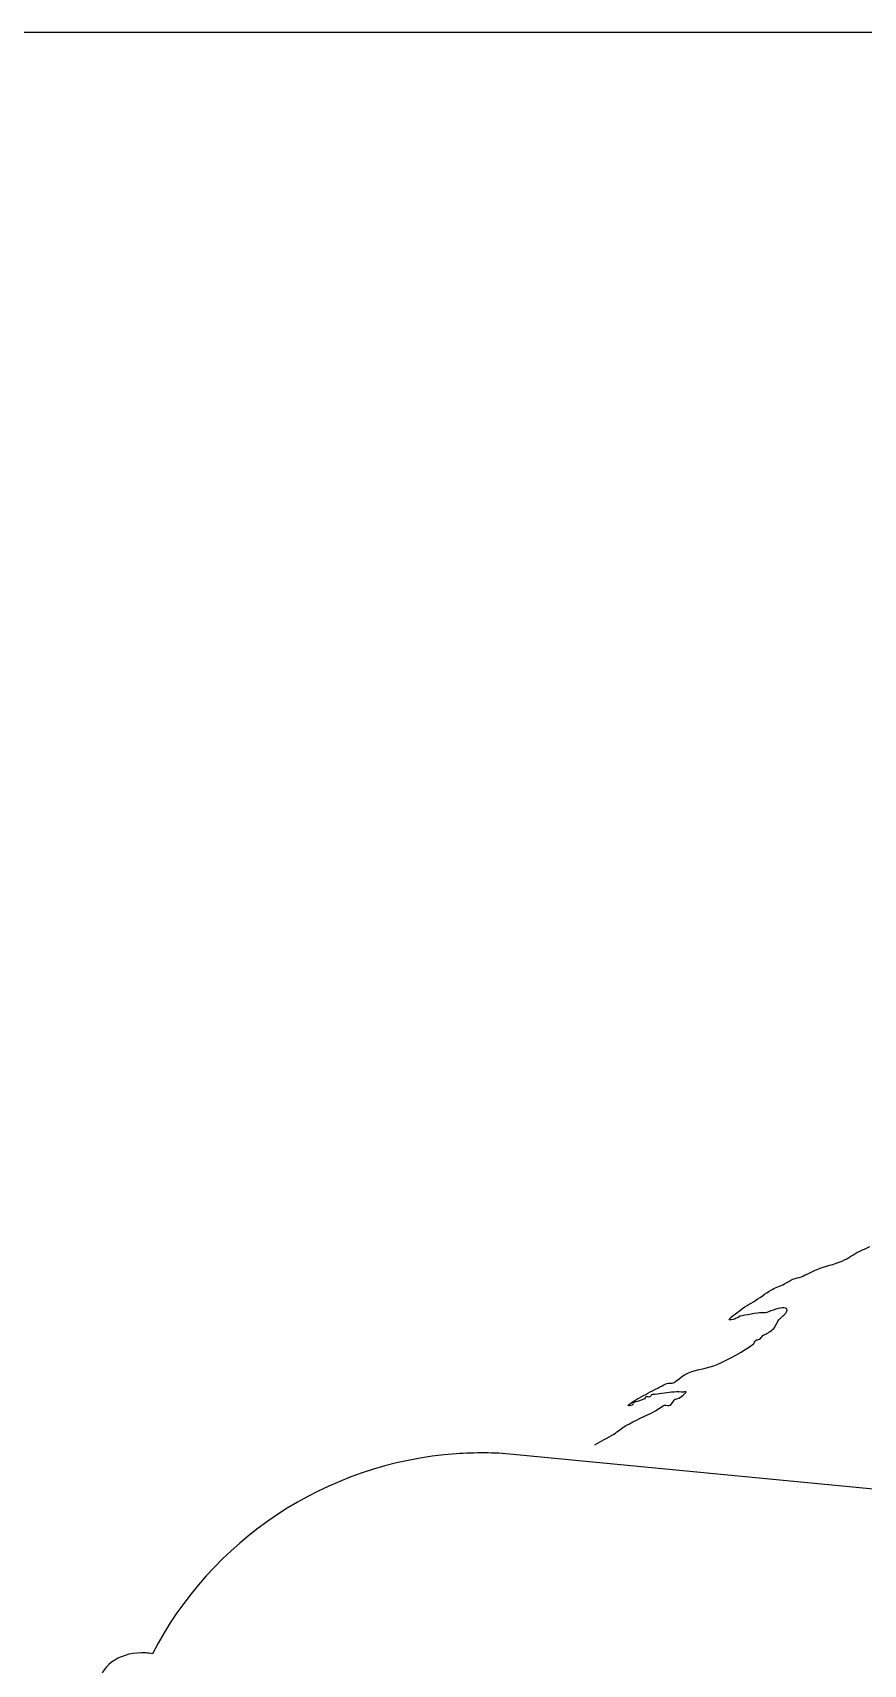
# Model space of a CAD drawing. Header units: millimetres. Extents: x -213 to 212, y 0 to 88.
# Drawn here: x 142.13 to 164.53, y 44 to 88 of the extents above; entities that cross this region are included whole.
import ezdxf

# ---------------------------------------------------------------- set-up
doc = ezdxf.new("R2010")
doc.units = ezdxf.units.MM
doc.header["$MEASUREMENT"] = 0
doc.layers.get('0').update_dxf_attribs({"color": 250})
doc.layers.add('1', color=1, linetype='Continuous')

msp = doc.modelspace()

# ---------------------------------------------------------------- linework, layer by layer
msp.add_lwpolyline([(-213, 88), (-213, 0), (212, 0), (212, 88)], close=True)
at = {"layer": '1'}
msp.add_line((165.363, 48.673), (155.085, 49.666), dxfattribs=at)
for points in [[(163.965, 54.879), (164.135, 54.948), (164.257, 55.063), (164.418, 55.138)], [(164.418, 55.138), (164.515, 55.181), (164.614, 55.224), (164.711, 55.268)], [(162.862, 54.457), (163.007, 54.515), (163.14, 54.595), (163.284, 54.652)], [(163.284, 54.652), (163.507, 54.739), (163.744, 54.787), (163.965, 54.879)], [(162.053, 54.101), (162.165, 54.168), (162.295, 54.201), (162.41, 54.263)], [(162.41, 54.263), (162.487, 54.304), (162.558, 54.358), (162.636, 54.393)], [(162.636, 54.393), (162.708, 54.424), (162.791, 54.428), (162.862, 54.457)], [(161.341, 53.647), (161.413, 53.697), (161.496, 53.73), (161.568, 53.777)], [(161.568, 53.777), (161.733, 53.882), (161.888, 54.001), (162.053, 54.101)], [(160.92, 53.291), (160.909, 53.291), (160.912, 53.316), (160.92, 53.323)], [(160.92, 53.323), (161.057, 53.437), (161.198, 53.546), (161.341, 53.647)], [(161.212, 53.388), (161.055, 53.335), (161.108, 53.291), (160.92, 53.291)], [(161.763, 53.485), (161.728, 53.48), (161.308, 53.42), (161.212, 53.388)], [(161.893, 53.485), (161.849, 53.475), (161.806, 53.491), (161.763, 53.485)], [(162.346, 53.615), (162.232, 53.615), (161.966, 53.502), (161.893, 53.485)], [(162.085, 53.032), (162.179, 53.107), (162.199, 53.245), (162.28, 53.323)], [(162.28, 53.323), (162.359, 53.402), (162.435, 53.434), (162.476, 53.55)], [(162.476, 53.55), (162.499, 53.619), (162.392, 53.615), (162.346, 53.615)], [(161.729, 52.772), (161.77, 52.798), (161.79, 52.843), (161.826, 52.87)], [(161.826, 52.87), (161.866, 52.898), (161.912, 52.913), (161.955, 52.934)], [(161.955, 52.934), (161.998, 52.967), (162.042, 52.998), (162.085, 53.032)], [(160.594, 52.092), (160.886, 52.213), (161.311, 52.451), (161.567, 52.643)], [(161.567, 52.643), (161.597, 52.666), (161.602, 52.715), (161.633, 52.74)], [(161.633, 52.74), (161.661, 52.761), (161.701, 52.753), (161.729, 52.772)], [(159.816, 51.865), (160.068, 51.96), (160.344, 51.989), (160.594, 52.092)], [(158.907, 51.411), (159.016, 51.467), (159.121, 51.528), (159.232, 51.573)], [(159.232, 51.573), (159.292, 51.597), (159.369, 51.573), (159.427, 51.606)], [(159.427, 51.606), (159.564, 51.683), (159.668, 51.81), (159.816, 51.865)], [(158.226, 51.022), (158.292, 51.068), (158.353, 51.113), (158.421, 51.152)], [(158.322, 51.055), (158.312, 51.05), (158.322, 51.033), (158.322, 51.022)], [(158.614, 51.152), (158.525, 51.107), (158.414, 51.1), (158.322, 51.055)], [(158.421, 51.152), (158.579, 51.243), (158.746, 51.327), (158.907, 51.411)], [(158.68, 51.217), (158.652, 51.207), (158.645, 51.166), (158.614, 51.152)], [(158.777, 51.217), (158.749, 51.199), (158.711, 51.227), (158.68, 51.217)], [(158.843, 51.282), (158.815, 51.268), (158.802, 51.234), (158.777, 51.217)], [(158.909, 51.282), (158.888, 51.279), (158.863, 51.291), (158.843, 51.282)], [(159.427, 51.346), (159.255, 51.332), (159.081, 51.301), (158.909, 51.282)], [(159.331, 50.99), (159.555, 51.271), (159.359, 51.085), (159.557, 51.185)], [(159.687, 51.346), (159.601, 51.346), (159.514, 51.354), (159.427, 51.346)], [(159.557, 51.185), (159.601, 51.205), (159.738, 51.303), (159.753, 51.346)], [(159.753, 51.346), (159.76, 51.367), (159.71, 51.346), (159.687, 51.346)], [(158.131, 50.44), (158.37, 50.581), (158.658, 50.703), (158.909, 50.828)], [(158.193, 50.99), (158.193, 51.005), (158.213, 51.013), (158.226, 51.022)], [(158.289, 50.99), (158.259, 50.98), (158.193, 50.957), (158.193, 50.99)], [(158.322, 51.022), (158.311, 51.011), (158.304, 50.995), (158.289, 50.99)], [(158.909, 50.828), (158.933, 50.84), (159.135, 50.982), (159.169, 50.99)], [(159.169, 50.99), (159.222, 51.003), (159.283, 50.964), (159.331, 50.99)], [(157.288, 49.921), (157.461, 50.018), (157.634, 50.115), (157.807, 50.213)], [(157.807, 50.213), (157.916, 50.288), (158.015, 50.372), (158.131, 50.44)], [(155.085, 49.666), (154.569, 49.716), (154.058, 49.714), (153.556, 49.68)], [(153.556, 49.68), (150.038, 49.441), (146.939, 47.343), (145.359, 44.292)], [(145.183, 44.313), (144.547, 44.352), (143.991, 44.01), (143.937, 43.545)], [(145.359, 44.292), (145.3, 44.302), (145.242, 44.309), (145.183, 44.313)]]:
    msp.add_open_spline(points, degree=3, dxfattribs=at)

doc.saveas('drawing.dxf')
